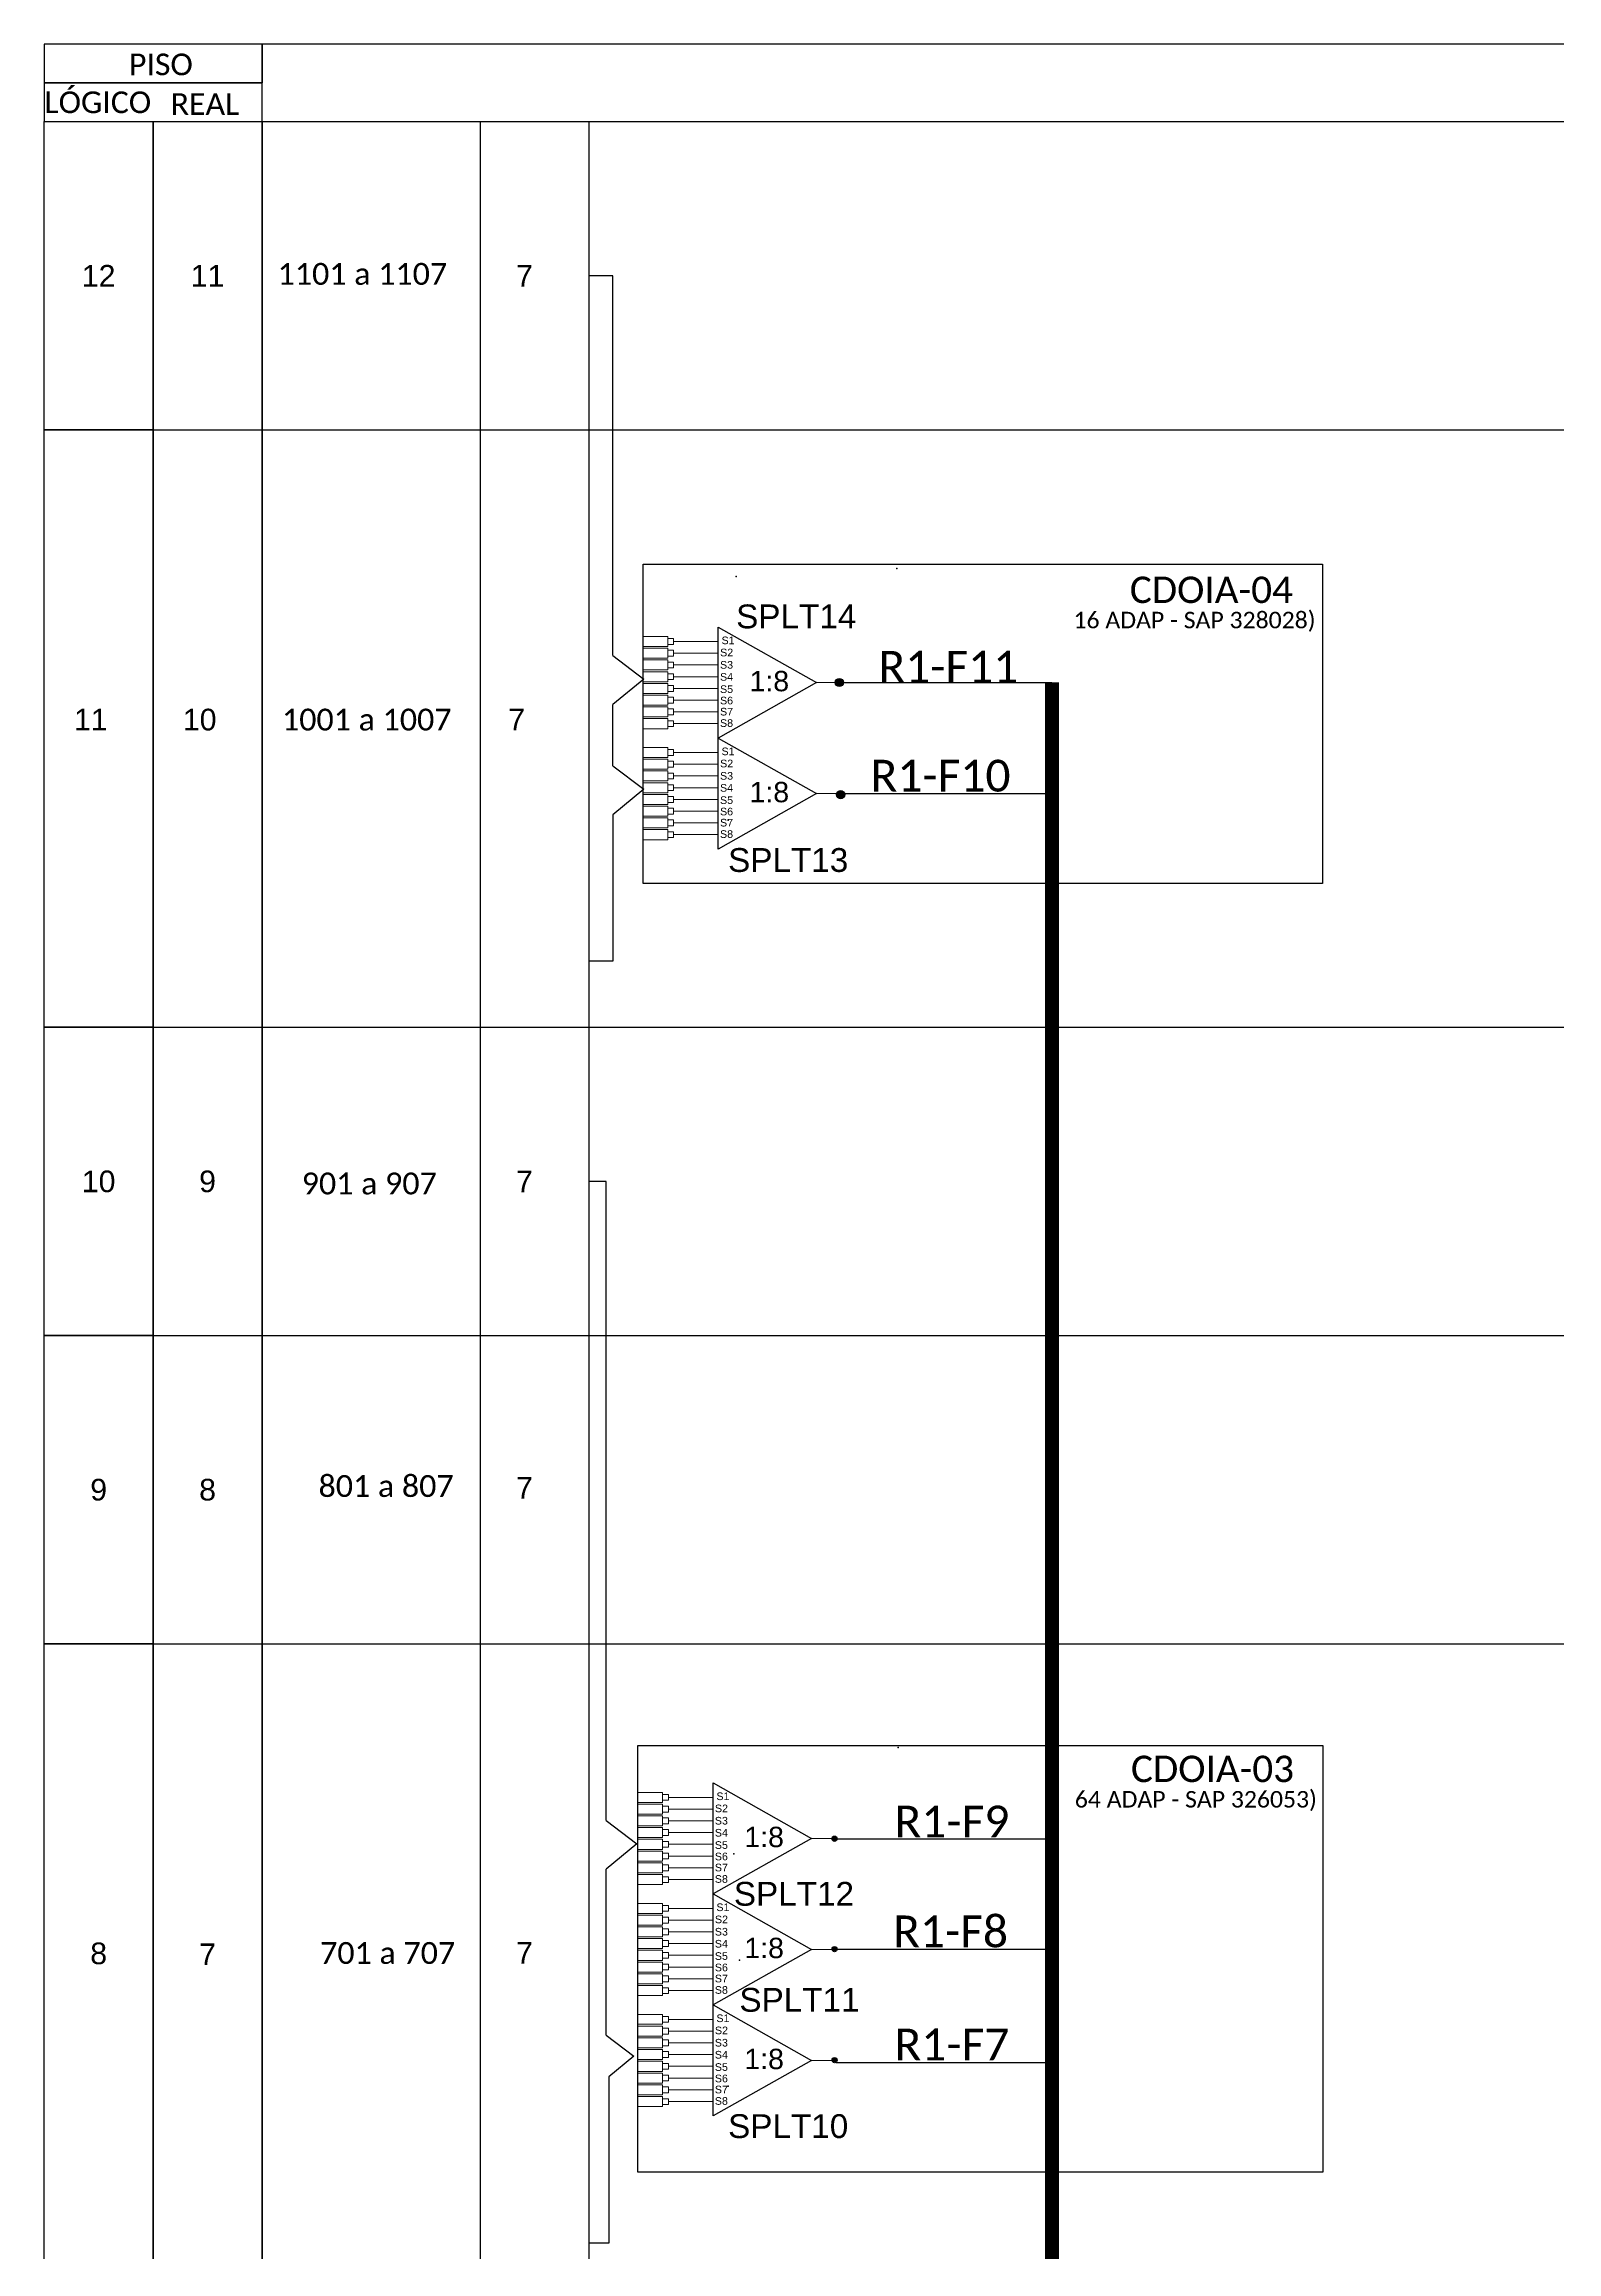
# Model space of a CAD drawing. Header units: metres. Extents: x -203 to 1885, y -55 to 636.
# Drawn here: x 547.6 to 626.6, y 150.9 to 266.2 of the extents above; entities that cross this region are included whole.
import ezdxf
from ezdxf.enums import TextEntityAlignment as Align

# ---------------------------------------------------------------- set-up
doc = ezdxf.new("R2010")
doc.units = ezdxf.units.M
doc.styles.add('ARIAL', font='arial.ttf')
doc.styles.add('WMF-Calibri0', font='calibri.ttf')

# ---------------------------------------------------------------- blocks, each defined once
blk = doc.blocks.new('SPLT_1-8_SC-APC_ESQ')
at = {"color": 1}
blk.add_lwpolyline([(7.37, -2.1), (17.04, -7.55), (7.37, -13), (7.37, -2.1)], dxfattribs=at)
at = {"color": 3, "lineweight": 0}
for points in [[(2.41, -3.02), (0, -3.02)], [(2.41, -4), (0, -4)], [(2.41, -4.17), (0, -4.17)], [(2.41, -3.02), (2.41, -4)], [(2.41, -4.17), (2.41, -5.16)], [(2.99, -3.51), (7.37, -3.51)], [(2.41, -5.16), (0, -5.16)], [(2.41, -5.32), (0, -5.32)], [(2.41, -6.31), (0, -6.31)], [(2.41, -6.48), (0, -6.48)], [(2.41, -5.32), (2.41, -6.31)], [(2.41, -6.48), (2.41, -7.46)], [(7.37, -4.66), (2.99, -4.66)], [(7.37, -5.82), (2.99, -5.82)], [(2.41, -7.46), (0, -7.46)], [(2.41, -7.63), (0, -7.63)], [(2.41, -8.62), (0, -8.62)], [(2.41, -7.63), (2.41, -8.62)], [(7.37, -6.97), (2.99, -6.97)], [(7.37, -8.12), (2.99, -8.12)], [(2.41, -8.78), (0, -8.78)], [(2.41, -9.77), (0, -9.77)], [(2.41, -9.94), (0, -9.94)], [(2.41, -8.78), (2.41, -9.77)], [(2.41, -9.94), (2.41, -10.92)], [(7.37, -9.28), (2.99, -9.28)], [(7.37, -10.43), (2.99, -10.43)], [(2.41, -10.92), (0, -10.92)], [(2.41, -11.09), (0, -11.09)], [(2.41, -12.08), (0, -12.08)], [(2.41, -11.09), (2.41, -12.08)], [(7.37, -11.58), (2.99, -11.58)]]:
    blk.add_lwpolyline(points, dxfattribs=at)
for points in [[(2.99, -3.22), (2.41, -3.22), (2.41, -3.8), (2.99, -3.8)], [(2.99, -4.38), (2.41, -4.38), (2.41, -4.95), (2.99, -4.95)], [(2.99, -5.53), (2.41, -5.53), (2.41, -6.1), (2.99, -6.1)], [(2.99, -6.68), (2.41, -6.68), (2.41, -7.26), (2.99, -7.26)], [(2.99, -7.84), (2.41, -7.84), (2.41, -8.41), (2.99, -8.41)], [(2.99, -8.99), (2.41, -8.99), (2.41, -9.56), (2.99, -9.56)], [(2.99, -10.14), (2.41, -10.14), (2.41, -10.72), (2.99, -10.72)], [(2.99, -11.3), (2.41, -11.3), (2.41, -11.87), (2.99, -11.87)]]:
    blk.add_lwpolyline(points, close=True, dxfattribs=at)
at = {"color": 1, "lineweight": 0}
blk.add_lwpolyline([(17.04, -7.55), (19.26, -7.55)], dxfattribs=at)
at = {"color": 1, "style": 'ARIAL'}
for s, height, p in [('S2', 0.75, (7.56, -4.97)), ('S1', 0.75, (7.7, -3.78)), ('S3', 0.75, (7.55, -6.18)), ('1:8', 2, (10.45, -8.4)), ('S5', 0.75, (7.55, -8.57)), ('S4', 0.75, (7.55, -7.36)), ('S6', 0.75, (7.55, -9.69)), ('S7', 0.75, (7.55, -10.78)), ('S8', 0.75, (7.55, -11.9))]:
    blk.add_text(s, height=height, dxfattribs=at).set_placement(p)
blk = doc.blocks.new('A$C415C251F')
at = {"color": 3}
blk.add_point((0, 0), dxfattribs=at)
blk = doc.blocks.new('LEG_CDOIA8_C-SPLT_ESQ')
at = {"color": 3, "extrusion": (0, 0, -1), "xscale": -1, "zscale": -1}
blk.add_blockref('A$C415C251F', (0, 0), dxfattribs=at)
at = {"color": 1, "style": 'WMF-Calibri0', "flags": 4}
blk.add_attdef('CDO', (21.44, -2.61), '', height=2, dxfattribs=at)
blk.add_attdef('MODELO', text='', height=1.5, dxfattribs=at).set_placement((22.54, -4.54), align=Align.CENTER)
at = {"style": 'ARIAL', "flags": 4}
blk.add_attdef('SPLITAGEM', text='', height=1.5, dxfattribs=at).set_placement((18.61, -12.59), align=Align.CENTER)
blk = doc.blocks.new('SPLITTER_')
blk.add_point((0, 0))
at = {"style": 'ARIAL', "flags": 4}
blk.add_attdef('SPLT', (0, -3.26), '', height=1.5, dxfattribs=at)

msp = doc.modelspace()

# ---------------------------------------------------------------- hatches: boundary and pattern name
h = msp.add_hatch(color=3)
h.dxf.hatch_style = 1
edge = h.paths.add_edge_path()
edge.add_arc((589.12, 232.87), 0.213, 0, 360)
h = msp.add_hatch(color=3)
h.dxf.hatch_style = 1
edge = h.paths.add_edge_path()
edge.add_arc((589.19, 227.01), 0.213, 0, 360)
h = msp.add_hatch(color=3)
h.dxf.hatch_style = 1
edge = h.paths.add_edge_path()
edge.add_arc((588.87, 172.45), 0.136, 0, 360)
h = msp.add_hatch(color=3)
h.dxf.hatch_style = 1
edge = h.paths.add_edge_path()
edge.add_arc((588.87, 166.68), 0.136, 0, 360)
h = msp.add_hatch(color=3)
h.dxf.hatch_style = 1
edge = h.paths.add_edge_path()
edge.add_arc((588.87, 160.88), 0.136, 0, 360)

# ---------------------------------------------------------------- linework, layer by layer
for p, q in [((553.27, 262.18), (558.96, 262.18)), ((553.27, 246.07), (553.27, 262.18)), ((558.96, 262.18), (656.88, 262.18)), ((558.96, 262.18), (625.26, 262.18)), ((558.96, 246.07), (558.96, 262.18)), ((558.96, 262.18), (558.96, 246.07)), ((570.35, 262.18), (570.35, 118.2)), ((576.04, 262.18), (576.04, 246.07)), ((553.27, 246.07), (747.06, 246.07)), ((553.27, 246.07), (558.96, 246.07)), ((553.27, 214.86), (553.27, 246.07)), ((558.96, 246.07), (747.06, 246.07)), ((558.96, 214.86), (558.96, 246.07)), ((558.96, 246.07), (558.96, 214.86)), ((570.35, 246.07), (570.35, 85.97)), ((576.04, 246.07), (576.04, 214.86)), ((553.27, 214.86), (747.06, 214.86)), ((553.27, 214.86), (558.96, 214.86)), ((553.27, 198.75), (553.27, 214.86)), ((558.96, 214.86), (747.06, 214.86)), ((558.96, 198.75), (558.96, 214.86)), ((558.96, 214.86), (558.96, 198.75)), ((570.35, 214.86), (570.35, 69.86)), ((576.04, 214.86), (576.04, 198.75)), ((553.27, 198.75), (747.06, 198.75)), ((553.27, 198.75), (558.96, 198.75)), ((553.27, 182.64), (553.27, 198.75)), ((558.96, 198.75), (747.06, 198.75)), ((558.96, 182.64), (558.96, 198.75)), ((558.96, 198.75), (558.96, 182.64)), ((570.35, 198.75), (570.35, 53.75)), ((576.04, 198.75), (576.04, 182.64)), ((553.27, 182.64), (747.06, 182.64)), ((553.27, 182.64), (558.96, 182.64)), ((553.27, 150.42), (553.27, 182.64)), ((558.96, 182.64), (747.06, 182.64)), ((558.96, 150.42), (558.96, 182.64)), ((558.96, 182.64), (558.96, 150.42)), ((570.35, 182.64), (570.35, 21.53)), ((576.04, 182.64), (576.04, 134.31))]:
    msp.add_line(p, q)
at = {"color": 0}
for points in [[(547.57, 264.2), (558.96, 264.2), (558.96, 266.22), (547.57, 266.22)], [(547.57, 262.18), (558.96, 262.18), (558.96, 264.2), (547.57, 264.2)]]:
    msp.add_lwpolyline(points, close=True, dxfattribs=at)
for points in [[(558.96, 266.22), (558.96, 264.2)], [(747.05, 266.22), (558.96, 266.22)], [(547.57, 261.17), (547.57, 262.18)]]:
    msp.add_lwpolyline(points)
for points in [[(547.57, 262.18), (553.27, 262.18), (553.27, 246.07), (547.57, 246.07)], [(547.57, 246.07), (553.27, 246.07), (553.27, 214.86), (547.57, 214.86)], [(547.57, 214.86), (553.27, 214.86), (553.27, 198.75), (547.57, 198.75)], [(547.57, 198.75), (553.27, 198.75), (553.27, 182.64), (547.57, 182.64)], [(547.57, 182.64), (553.27, 182.64), (553.27, 150.42), (547.57, 150.42)]]:
    msp.add_lwpolyline(points, close=True)
at = {"color": 3}
for points in [[(577.29, 234.27), (577.29, 254.12), (576.04, 254.12)], [(577.29, 234.27), (578.9, 233.05), (577.29, 231.71)], [(577.29, 228.52), (577.29, 231.71)], [(577.29, 228.52), (578.9, 227.3), (577.29, 225.96)], [(577.29, 225.96), (577.29, 218.31), (576.04, 218.31)], [(576.93, 173.41), (576.93, 206.8), (576.04, 206.8)], [(576.93, 173.41), (578.54, 172.19), (576.93, 170.86)], [(576.93, 162.19), (576.93, 170.86)], [(576.93, 162.19), (578.38, 161.09), (577.08, 160.01)], [(577.08, 160.01), (577.08, 151.31), (576.04, 151.31)]]:
    msp.add_lwpolyline(points, dxfattribs=at)
at = {"color": 1}
for points in [[(578.87, 239.05), (614.36, 239.05), (614.36, 222.36), (578.87, 222.36)], [(578.6, 177.32), (614.39, 177.32), (614.39, 155.02), (578.6, 155.02)]]:
    msp.add_lwpolyline(points, close=True, dxfattribs=at)
at = {"color": 5, "const_width": 0.726}
msp.add_lwpolyline([(600.23, 232.87), (600.23, 23.19), (668.93, 23.19), (668.93, 13.91)], dxfattribs=at)
at = {"color": 5}
for points in [[(589.12, 232.87), (600.23, 232.87)], [(589.12, 227.07), (600.23, 227.07)], [(588.87, 172.45), (600.23, 172.45)], [(588.87, 166.68), (600.23, 166.68)], [(588.94, 160.76), (600.23, 160.76)]]:
    msp.add_lwpolyline(points, dxfattribs=at)
at = {"color": 3}
for centre, radius in [((589.12, 232.87), 0.213), ((589.19, 227.01), 0.213), ((588.87, 172.45), 0.136), ((588.87, 166.68), 0.136), ((588.87, 160.88), 0.136)]:
    msp.add_circle(centre, radius, dxfattribs=at)

# ---------------------------------------------------------------- block references
at = {"color": 1}
ref = msp.add_blockref('LEG_CDOIA8_C-SPLT_ESQ', (592.13, 238.83), dxfattribs=dict(at, xscale=0.6897623040001566, yscale=0.6897623040001584, zscale=0.6897623040001567))
ref.add_attrib('CDO', 'CDOIA-04', (604.3, 237.02), dxfattribs={"color": 1, "height": 1.38, "style": 'WMF-Calibri0'})
ref.add_attrib('MODELO', '16 ADAP - SAP 328028)', dxfattribs={"color": 1, "height": 0.8622, "style": 'WMF-Calibri0'}).set_placement((607.68, 235.7), align=Align.CENTER)
ref = msp.add_blockref('SPLITTER_', (583.73, 238.4), dxfattribs=dict(xscale=0.8294400000001887, yscale=0.82944000000019, zscale=0.8294400000001886))
ref.add_attrib('SPLT', 'SPLT14', (583.73, 235.7), dxfattribs={"height": 1.244, "style": 'ARIAL'})
at = {"xscale": 0.5321023487999836, "yscale": 0.5321023487999845, "zscale": 0.5321023487999834}
for p in [(578.87, 236.88), (578.87, 231.08), (578.6, 176.48), (578.6, 170.68), (578.6, 164.88)]:
    msp.add_blockref('SPLT_1-8_SC-APC_ESQ', p, dxfattribs=at)
ref = msp.add_blockref('SPLITTER_', (583.31, 225.67), dxfattribs=dict(xscale=0.8294400000001887, yscale=0.82944000000019, zscale=0.8294400000001886))
ref.add_attrib('SPLT', 'SPLT13', (583.31, 222.97), dxfattribs={"height": 1.244, "style": 'ARIAL'})
at = {"color": 1}
ref = msp.add_blockref('LEG_CDOIA8_C-SPLT_ESQ', (592.2, 177.21), dxfattribs=dict(at, xscale=0.6897623040001566, yscale=0.6897623040001584, zscale=0.6897623040001567))
ref.add_attrib('CDO', 'CDOIA-03', (604.36, 175.41), dxfattribs={"color": 1, "height": 1.38, "style": 'WMF-Calibri0'})
ref.add_attrib('MODELO', '64 ADAP - SAP 326053)', dxfattribs={"color": 1, "height": 0.8622, "style": 'WMF-Calibri0'}).set_placement((607.75, 174.08), align=Align.CENTER)
ref = msp.add_blockref('SPLITTER_', (583.61, 171.66), dxfattribs=dict(xscale=0.8294400000001887, yscale=0.82944000000019, zscale=0.8294400000001886))
ref.add_attrib('SPLT', 'SPLT12', (583.61, 168.95), dxfattribs={"height": 1.244, "style": 'ARIAL'})
ref = msp.add_blockref('SPLITTER_', (583.9, 166.11), dxfattribs=dict(xscale=0.8294400000001887, yscale=0.82944000000019, zscale=0.8294400000001886))
ref.add_attrib('SPLT', 'SPLT11', (583.9, 163.41), dxfattribs={"height": 1.244, "style": 'ARIAL'})
ref = msp.add_blockref('SPLITTER_', (583.31, 159.52), dxfattribs=dict(xscale=0.8294400000001887, yscale=0.82944000000019, zscale=0.8294400000001886))
ref.add_attrib('SPLT', 'SPLT10', (583.31, 156.81), dxfattribs={"height": 1.244, "style": 'ARIAL'})

# ---------------------------------------------------------------- texts
at = {"color": 0, "style": 'WMF-Calibri0'}
for s, p in [('     PISO', (550.01, 264.6)), ('  LÓGICO', (546.79, 262.62)), ('    REAL', (552.59, 262.53))]:
    msp.add_text(s, height=1.132, dxfattribs=at).set_placement(p)
at = {"style": 'WMF-Calibri0'}
for s, p in [('1101 a 1107', (559.77, 253.65)), ('1001 a 1007', (560, 230.36)), ('901 a 907', (561.03, 206.12)), ('801 a 807', (561.91, 190.31)), ('701 a 707', (561.99, 165.91))]:
    msp.add_text(s, height=1.14, dxfattribs=at).set_placement(p)
at = {"color": 5, "style": 'WMF-Calibri0'}
for s, p in [('R1-F11', (591.16, 232.86)), ('R1-F10', (590.75, 227.17)), ('R1-F9', (592, 172.52)), ('R1-F8', (591.93, 166.78)), ('R1-F7', (592, 160.87))]:
    msp.add_text(s, height=1.659, dxfattribs=at).set_placement(p)
at = {"style": 'ARIAL', "flags": 12}
for tag, text, height, p in [('12', 'XX', 1.132, (550.42, 254.12)), ('11', 'XX', 1.132, (556.11, 254.12)), ('7', 'XX', 1.132, (572.67, 254.12)), ('11', 'XX', 1.132, (550.01, 230.93)), ('10', 'XX', 1.132, (555.7, 230.93)), ('7', 'XX', 1.132, (572.26, 230.93)), ('10', '', 1.13, (550.42, 206.8)), ('9', 'XX', 1.132, (556.11, 206.8)), ('7', 'XX', 1.132, (572.67, 206.8)), ('9', 'XX', 1.132, (550.42, 190.69)), ('8', 'XX', 1.132, (556.11, 190.69)), ('7', 'XX', 1.132, (572.67, 190.79)), ('8', 'XX', 1.132, (550.42, 166.46)), ('7', 'XX', 1.132, (556.11, 166.41)), ('7', 'XX', 1.132, (572.67, 166.49))]:
    msp.add_attdef(tag, text=text, height=height, dxfattribs=at).set_placement(p, align=Align.MIDDLE_CENTER)

doc.saveas('drawing.dxf')
